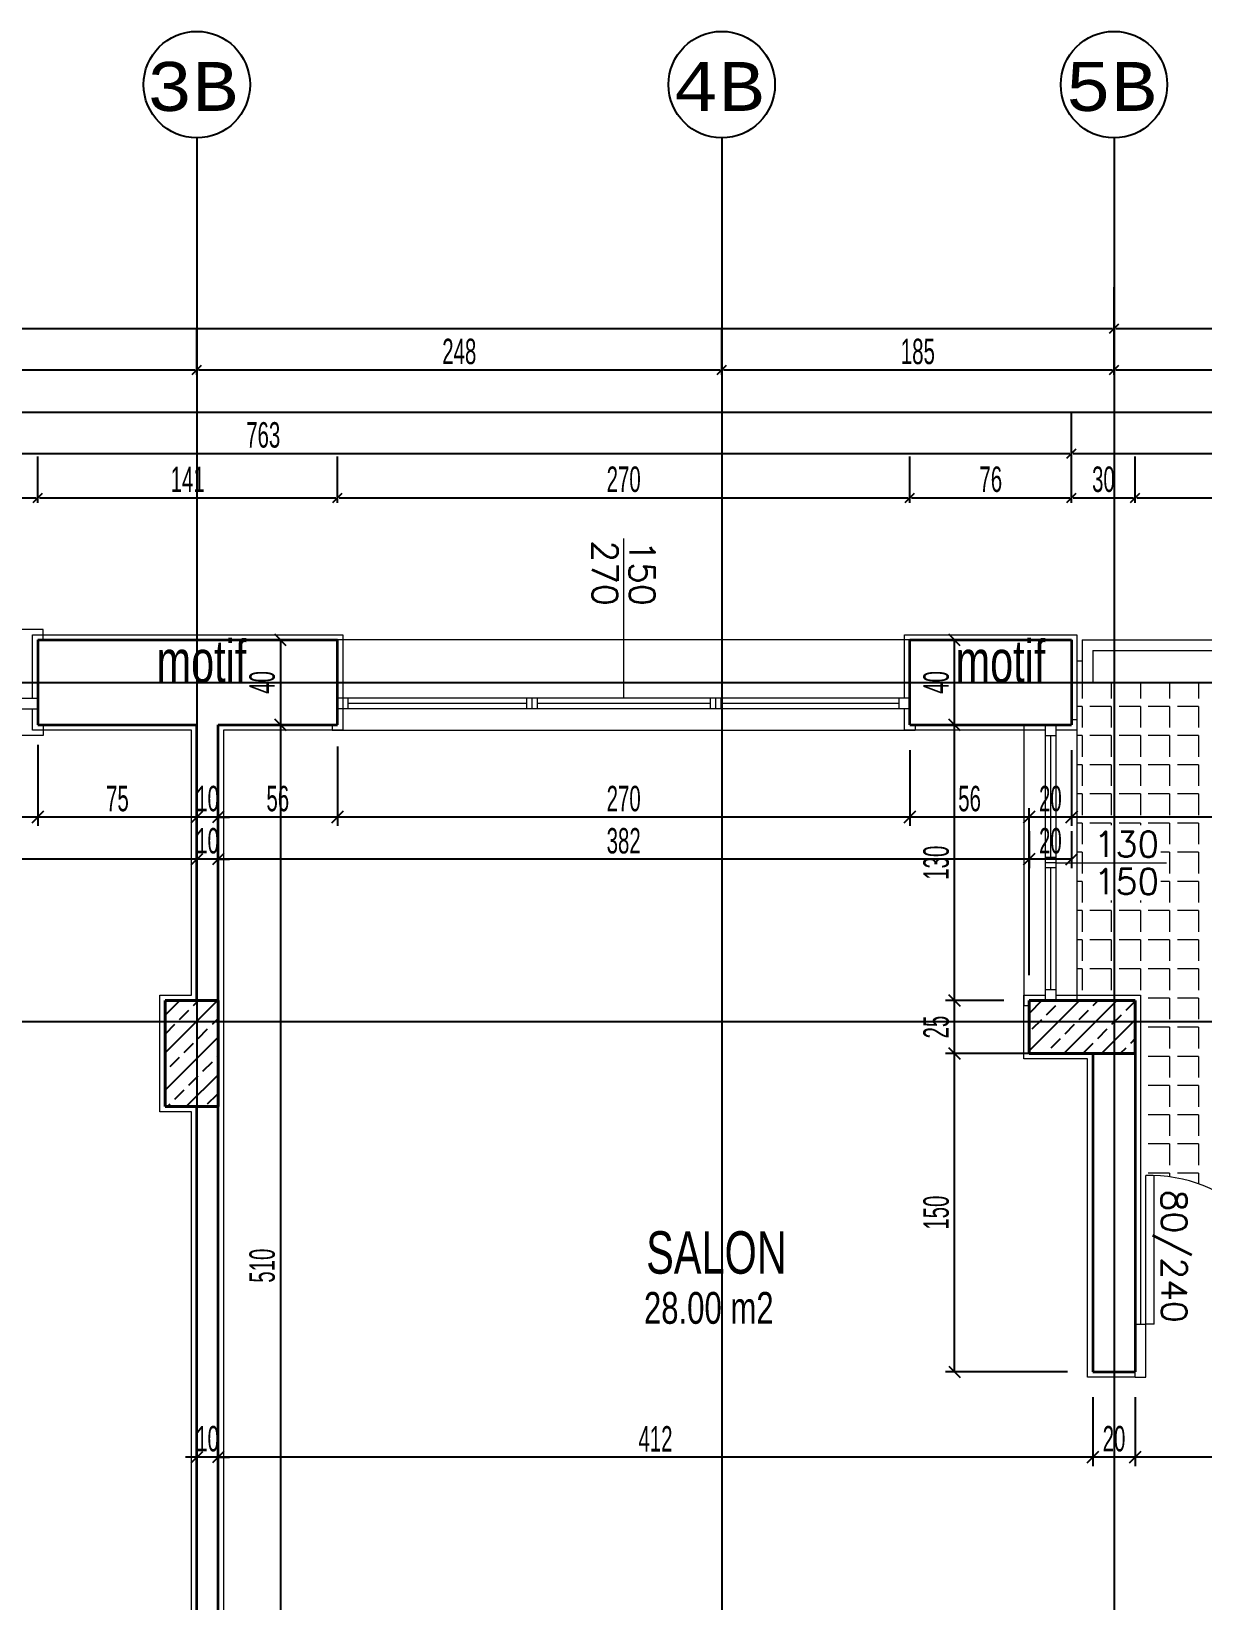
# Model space of a CAD drawing. Header units: inches. Extents: x -7543 to -822, y 102837 to 190349.
# Drawn here: x -829.9054 to -829.795, y 102837.1038 to 102837.2518 of the extents above; entities that cross this region are included whole.
import ezdxf

# ---------------------------------------------------------------- set-up
doc = ezdxf.new("R2010")
doc.units = ezdxf.units.IN
doc.header["$MEASUREMENT"] = 0
doc.linetypes.add('DASHDOTX2', pattern=[2, 1, -0.5, 0, -0.5])
doc.layers.get('0').update_dxf_attribs({"lineweight": 25})
doc.layers.get('Defpoints').update_dxf_attribs({"lineweight": 25})
for name, color, linetype, lineweight in [('AKS', 1, 'Continuous', 25), ('ICOL', 55, 'Continuous', 25), ('İZ DÜŞÜM', 253, 'Continuous', 20), ('KOLON', 2, 'Continuous', 40), ('SIVA', 150, 'Continuous', 15), ('TARAMA', 8, 'Continuous', 25), ('YAZI', 7, 'Continuous', 25)]:
    doc.layers.add(name, color=color, linetype=linetype, lineweight=lineweight)
for name, color, linetype, lineweight, true_color in [('BALKON', 7, 'Continuous', 20, 0xffaaa9), ('DUVAR', 7, 'Continuous', 35, 0xfc4642), ('KAPI', 7, 'Continuous', 18, 0xffb360), ('PENCERE', 7, 'Continuous', 18, 0xffb360)]:
    doc.layers.add(name, color=color, linetype=linetype, lineweight=lineweight, true_color=true_color)
doc.styles.add('arıal', font='arial.ttf', dxfattribs={"width": 0.7})
doc.styles.add('ISIM', font='monos.ttf', dxfattribs={"width": 1.1, "height": 200})
doc.styles.add('OLCU', font='tromand.shx', dxfattribs={"width": 0.6, "height": 12})
doc.styles.add('TXTX', font='TXTX')

# ---------------------------------------------------------------- blocks, each defined once
blk = doc.blocks.new('_Oblique')
at = {"color": 0, "linetype": 'ByBlock', "lineweight": -2}
blk.add_line((-0.5, -0.5), (0.5, 0.5), dxfattribs=at)
blk = doc.blocks.new('E')
at = {"layer": 'ICOL'}
for p, q in [((0, -3.000000000002046), (0, 25)), ((-2.828427124746668, -2.828427124748032), (2.82842712474303, 2.828427124744394))]:
    blk.add_line(p, q, dxfattribs=at)
blk = doc.blocks.new('D')
at = {"layer": 'ICOL'}
for p, q in [((2.828427124746668, 2.828427124748032), (-2.82842712474303, -2.828427124744394)), ((0, 3.000000000002046), (0, -25))]:
    blk.add_line(p, q, dxfattribs=at)

msp = doc.modelspace()

# ---------------------------------------------------------------- linework, layer by layer
at = {"layer": 'AKS', "linetype": 'DASHDOTX2', "ltscale": 10}
for p, q in [((-829.8898315430839, 102837.241780972), (-829.8898315430839, 102836.7293249838)), ((-829.8403199212353, 102837.241780972), (-829.8403199212353, 102836.7293249838)), ((-829.8033199212352, 102837.241780972), (-829.8033199212352, 102836.7293249838)), ((-829.7205326753192, 102837.1584307916), (-830.0911364701894, 102837.1584307916))]:
    msp.add_line(p, q, dxfattribs=at)
at = {"layer": 'AKS', "color": 0}
for centre in [(-829.8898315430839, 102837.246800972), (-829.8403199212353, 102837.246800972), (-829.8033199212352, 102837.246800972)]:
    msp.add_circle(centre, 0.005019999999999997, dxfattribs=at)
at = {"layer": 'BALKON'}
for p, q in [((-829.8063199212353, 102837.1944307916), (-829.8063199212353, 102837.1904307916)), ((-829.8063199212353, 102837.1944307916), (-829.7783199212353, 102837.1944307916)), ((-829.8053199212353, 102837.1934307916), (-829.8053199212353, 102837.1904307916)), ((-829.8053199212353, 102837.1934307916), (-829.7783199212353, 102837.1934307916)), ((-829.8063199212353, 102837.1904307916), (-829.7783199212353, 102837.1904307916))]:
    msp.add_line(p, q, dxfattribs=at)
at = {"layer": 'Defpoints', "color": 4}
for p, q in [((-829.9608188869406, 102837.1904307916), (-829.8063188869406, 102837.1904307916)), ((-829.8063188869406, 102837.1904307916), (-829.7783188869406, 102837.1904307916))]:
    msp.add_line(p, q, dxfattribs=at)
at = {"layer": 'Defpoints', "color": 6}
for p, q in [((-829.9608188869406, 102837.1904307916), (-829.8063188869406, 102837.1904307916)), ((-829.8063188869406, 102837.1904307916), (-829.7783188869406, 102837.1904307916))]:
    msp.add_line(p, q, dxfattribs=at)
at = {"layer": 'DUVAR'}
for p, q in [((-829.9048199212352, 102837.1944307916), (-829.8765699212353, 102837.1944307916)), ((-829.9048199212352, 102837.1944307916), (-829.9048199212352, 102837.1864307916)), ((-829.8765699212353, 102837.1864307916), (-829.8765699212353, 102837.1944307916)), ((-829.8225699212353, 102837.1944307916), (-829.8073199212353, 102837.1944307916)), ((-829.8225699212353, 102837.1864307916), (-829.8225699212353, 102837.1944307916)), ((-829.8073199212353, 102837.1944307916), (-829.8073199212353, 102837.1864307916)), ((-829.9048199212352, 102837.1864307916), (-829.8898199212352, 102837.1864307916)), ((-829.8898199212352, 102837.1604307916), (-829.8898199212352, 102837.1864307916)), ((-829.8878199212353, 102837.1864307916), (-829.8765699212353, 102837.1864307916)), ((-829.8878199212353, 102837.1604307916), (-829.8878199212353, 102837.1864307916)), ((-829.8225699212353, 102837.1864307916), (-829.8073199212353, 102837.1864307916)), ((-829.8053199212353, 102837.1554307916), (-829.8053199212353, 102837.1254307916)), ((-829.8013199212353, 102837.1554307916), (-829.8013199212353, 102837.1254307916)), ((-829.8898199212352, 102837.0844307916), (-829.8898199212352, 102837.1504307916)), ((-829.8878199212353, 102837.0824307916), (-829.8878199212353, 102837.1504307916)), ((-829.8053199212353, 102837.1254307916), (-829.8013199212353, 102837.1254307916))]:
    msp.add_line(p, q, dxfattribs=at)
at = {"layer": 'ICOL'}
for p, q in [((-830.0116639212353, 102837.2237971668), (-829.8034759212353, 102837.2237971668)), ((-829.8031639212353, 102837.2237971668), (-829.7674759212352, 102837.2237971668)), ((-829.9556639212353, 102837.2198971668), (-829.8899875430839, 102837.2198971668)), ((-829.8896755430839, 102837.2198971668), (-829.8404759212352, 102837.2198971668)), ((-829.8401639212352, 102837.2198971668), (-829.8034759212353, 102837.2198971668)), ((-829.8031639212353, 102837.2198971668), (-829.7674759212352, 102837.2198971668)), ((-830.0476639212353, 102837.2159164131), (-829.7674759212352, 102837.2159164131)), ((-829.9596639212352, 102837.2120286291), (-829.8074759212352, 102837.2120286291)), ((-829.8071639212353, 102837.2120286291), (-829.7674759212352, 102837.2120286291)), ((-829.9406639212352, 102837.2078466737), (-829.9049759212353, 102837.2078466737)), ((-829.9046639212352, 102837.2078466737), (-829.8767259212352, 102837.2078466737)), ((-829.8764139212353, 102837.2078466737), (-829.8227259212352, 102837.2078466737)), ((-829.8224139212352, 102837.2078466737), (-829.8074759212352, 102837.2078466737)), ((-829.8071639212353, 102837.2078466737), (-829.8014759212352, 102837.2078466737)), ((-829.8011639212352, 102837.2078466737), (-829.7854759212353, 102837.2078466737)), ((-829.8819316761375, 102837.1944307916), (-829.8819316761375, 102837.1864307916)), ((-829.8183620146883, 102837.1864307916), (-829.8183620146883, 102837.1944307916)), ((-829.8819316761375, 102837.1864307916), (-829.8819316761375, 102837.0844307916)), ((-829.8183620146883, 102837.1604307916), (-829.8183620146883, 102837.1864307916)), ((-829.9048199212352, 102837.1777344196), (-829.9408199212353, 102837.1777344196)), ((-829.8898199212352, 102837.1777344196), (-829.9048199212352, 102837.1777344196)), ((-829.8898199212352, 102837.1777344196), (-829.8908999212352, 102837.1777344196)), ((-829.8878199212353, 102837.1777344196), (-829.8898199212352, 102837.1777344196)), ((-829.8878199212353, 102837.1777344196), (-829.8867399212353, 102837.1777344196)), ((-829.8765699212353, 102837.1777344196), (-829.8878199212353, 102837.1777344196)), ((-829.8225699212353, 102837.1777344196), (-829.8765699212353, 102837.1777344196)), ((-829.8113199212353, 102837.1777344196), (-829.8225699212353, 102837.1777344196)), ((-829.8073199212353, 102837.1777344196), (-829.8113199212353, 102837.1777344196)), ((-829.7713199212353, 102837.1777344196), (-829.8073199212353, 102837.1777344196)), ((-829.8898199212352, 102837.1737554853), (-829.9558199212353, 102837.1737554853)), ((-829.8898199212352, 102837.1737554853), (-829.8908999212352, 102837.1737554853)), ((-829.8878199212353, 102837.1737554853), (-829.8898199212352, 102837.1737554853)), ((-829.8878199212353, 102837.1737554853), (-829.8867399212353, 102837.1737554853)), ((-829.8113199212353, 102837.1737554853), (-829.8878199212353, 102837.1737554853)), ((-829.8073199212353, 102837.1737554853), (-829.8113199212353, 102837.1737554853)), ((-829.8183620146883, 102837.1554307916), (-829.8183620146883, 102837.1604307916)), ((-829.8183620146883, 102837.1254307916), (-829.8183620146883, 102837.1554307916)), ((-829.8898199212352, 102837.1173748944), (-829.8908999212352, 102837.1173748944)), ((-829.8878199212353, 102837.1173748944), (-829.8898199212352, 102837.1173748944)), ((-829.8878199212353, 102837.1173748944), (-829.8867399212353, 102837.1173748944)), ((-829.8053199212353, 102837.1173748944), (-829.8878199212353, 102837.1173748944)), ((-829.8013199212353, 102837.1173748944), (-829.8053199212353, 102837.1173748944)), ((-829.7853199212352, 102837.1173748944), (-829.8013199212353, 102837.1173748944))]:
    msp.add_line(p, q, dxfattribs=at)
at = {"layer": 'ICOL', "color": 53}
for p, q in [((-829.8803106320166, 102837.1944307916), (-829.8810916761374, 102837.1944307916)), ((-829.8193384170434, 102837.1944307916), (-829.8192020146884, 102837.1944307916)), ((-829.8803106320166, 102837.1864307916), (-829.8810916761374, 102837.1864307916)), ((-829.8803106320166, 102837.1864307916), (-829.8810916761374, 102837.1864307916)), ((-829.8187490868386, 102837.1864307916), (-829.8192020146884, 102837.1864307916)), ((-829.8187490868386, 102837.1864307916), (-829.8192020146884, 102837.1864307916)), ((-829.9048199212352, 102837.1845487428), (-829.9048199212352, 102837.1768944196)), ((-829.9048199212352, 102837.1845487428), (-829.9048199212352, 102837.1768944196)), ((-829.8765699212353, 102837.1843785714), (-829.8765699212353, 102837.1768944196)), ((-829.8765699212353, 102837.1843785714), (-829.8765699212353, 102837.1768944196)), ((-829.8225699212353, 102837.1840307916), (-829.8225699212353, 102837.1768944196)), ((-829.8225699212353, 102837.1840307916), (-829.8225699212353, 102837.1768944196)), ((-829.8073199212353, 102837.1840307916), (-829.8073199212353, 102837.1768944196)), ((-829.8073199212353, 102837.1840307916), (-829.8073199212353, 102837.1768944196)), ((-829.8878199212353, 102837.1797455199), (-829.8878199212353, 102837.1785744196)), ((-829.8878199212353, 102837.1797455199), (-829.8878199212353, 102837.1785744196)), ((-829.8898199212352, 102837.1792344196), (-829.8898199212352, 102837.1729154853)), ((-829.8898199212352, 102837.1792344196), (-829.8898199212352, 102837.1729154853)), ((-829.8898199212352, 102837.17920535), (-829.8898199212352, 102837.1785744196)), ((-829.8898199212352, 102837.17920535), (-829.8898199212352, 102837.1785744196)), ((-829.8113199212353, 102837.1628307916), (-829.8113199212353, 102837.1785744196)), ((-829.8113199212353, 102837.1628307916), (-829.8113199212353, 102837.1785744196)), ((-829.8113199212353, 102837.1764128795), (-829.8113199212353, 102837.1729154853)), ((-829.8113199212353, 102837.1764128795), (-829.8113199212353, 102837.1729154853)), ((-829.8073199212353, 102837.1764128795), (-829.8073199212353, 102837.1729154853)), ((-829.8878199212353, 102837.1722124272), (-829.8878199212353, 102837.1729154853)), ((-829.8878199212353, 102837.1722124272), (-829.8878199212353, 102837.1729154853)), ((-829.8137199212352, 102837.1604307916), (-829.8192020146884, 102837.1604307916)), ((-829.8137199212352, 102837.1604307916), (-829.8192020146884, 102837.1604307916)), ((-829.8077199212353, 102837.1554307916), (-829.8192020146884, 102837.1554307916)), ((-829.8077199212353, 102837.1554307916), (-829.8192020146884, 102837.1554307916)), ((-829.8077199212353, 102837.1254307916), (-829.8192020146884, 102837.1254307916)), ((-829.8053199212353, 102837.1230307916), (-829.8053199212353, 102837.1165348944)), ((-829.8053199212353, 102837.1230307916), (-829.8053199212353, 102837.1165348944)), ((-829.8013199212353, 102837.1230307916), (-829.8013199212353, 102837.1165348944)), ((-829.8013199212353, 102837.1230307916), (-829.8013199212353, 102837.1165348944)), ((-829.8898199212352, 102837.1197748944), (-829.8898199212352, 102837.1182148944)), ((-829.8878199212353, 102837.1197748944), (-829.8878199212353, 102837.1182148944)), ((-829.8878199212353, 102837.1197748944), (-829.8878199212353, 102837.1182148944))]:
    msp.add_line(p, q, dxfattribs=at)
at = {"layer": 'İZ DÜŞÜM'}
for p, q in [((-829.8063199212353, 102837.1924307916), (-829.8068199212353, 102837.1924307916)), ((-829.8063379309974, 102837.1904307916), (-829.8063379309974, 102837.1889187661)), ((-829.8035879309974, 102837.1904307916), (-829.8035879309974, 102837.1889187661)), ((-829.8008379309974, 102837.1904307916), (-829.8008379309974, 102837.1889187661)), ((-829.7980879309973, 102837.1904307916), (-829.7980879309973, 102837.1889187661)), ((-829.7953379309974, 102837.1904307916), (-829.7953379309974, 102837.1889187661)), ((-829.8063379309974, 102837.1881687661), (-829.8068199212353, 102837.1881687661)), ((-829.8063379309974, 102837.1881687661), (-829.8063379309974, 102837.1861687661)), ((-829.8035879309974, 102837.1881687661), (-829.8055879309974, 102837.1881687661)), ((-829.8035879309974, 102837.1881687661), (-829.8035879309974, 102837.1861687661)), ((-829.8008379309974, 102837.1881687661), (-829.8028379309974, 102837.1881687661)), ((-829.8008379309974, 102837.1881687661), (-829.8008379309974, 102837.1861687661)), ((-829.7980879309974, 102837.1881687661), (-829.8000879309974, 102837.1881687661)), ((-829.7980879309973, 102837.1881687661), (-829.7980879309973, 102837.1861687661)), ((-829.7953379309974, 102837.1881687661), (-829.7973379309974, 102837.1881687661)), ((-829.7953379309974, 102837.1881687661), (-829.7953379309974, 102837.1861687661)), ((-829.8063379309974, 102837.1854187661), (-829.8068199212353, 102837.1854187661)), ((-829.8063379309974, 102837.1854187661), (-829.8063379309974, 102837.1834187661)), ((-829.8035879309974, 102837.1854187661), (-829.8055879309974, 102837.1854187661)), ((-829.8035879309974, 102837.1854187661), (-829.8035879309974, 102837.1834187661)), ((-829.8008379309974, 102837.1854187661), (-829.8028379309974, 102837.1854187661)), ((-829.8008379309974, 102837.1854187661), (-829.8008379309974, 102837.1834187661)), ((-829.7980879309974, 102837.1854187661), (-829.8000879309974, 102837.1854187661)), ((-829.7980879309973, 102837.1854187661), (-829.7980879309973, 102837.1834187661)), ((-829.7953379309974, 102837.1854187661), (-829.7973379309974, 102837.1854187661)), ((-829.7953379309974, 102837.1854187661), (-829.7953379309974, 102837.1834187661)), ((-829.8063379309974, 102837.1826687661), (-829.8068199212353, 102837.1826687661)), ((-829.8063379309974, 102837.1826687661), (-829.8063379309974, 102837.1806687661)), ((-829.8035879309974, 102837.1826687661), (-829.8055879309974, 102837.1826687661)), ((-829.8035879309974, 102837.1826687661), (-829.8035879309974, 102837.1806687661)), ((-829.8008379309974, 102837.1826687661), (-829.8028379309974, 102837.1826687661)), ((-829.8008379309974, 102837.1826687661), (-829.8008379309974, 102837.1806687661)), ((-829.7980879309974, 102837.1826687661), (-829.8000879309974, 102837.1826687661)), ((-829.7980879309973, 102837.1826687661), (-829.7980879309973, 102837.1806687661)), ((-829.7953379309974, 102837.1826687661), (-829.7973379309974, 102837.1826687661)), ((-829.7953379309974, 102837.1826687661), (-829.7953379309974, 102837.1806687661)), ((-829.8063379309974, 102837.1799187661), (-829.8068199212353, 102837.1799187661)), ((-829.8063379309974, 102837.1799187661), (-829.8063379309974, 102837.1779187661)), ((-829.8035879309974, 102837.1799187661), (-829.8055879309974, 102837.1799187661)), ((-829.8035879309974, 102837.1799187661), (-829.8035879309974, 102837.1779187661)), ((-829.8008379309974, 102837.1799187661), (-829.8028379309974, 102837.1799187661)), ((-829.8008379309974, 102837.1799187661), (-829.8008379309974, 102837.1779187661)), ((-829.7980879309974, 102837.1799187661), (-829.8000879309974, 102837.1799187661)), ((-829.7980879309973, 102837.1799187661), (-829.7980879309973, 102837.1779187661)), ((-829.7953379309974, 102837.1799187661), (-829.7973379309974, 102837.1799187661)), ((-829.7953379309974, 102837.1799187661), (-829.7953379309974, 102837.1779187661)), ((-829.8063379309974, 102837.1771687661), (-829.8068199212353, 102837.1771687661)), ((-829.8063379309974, 102837.1771687661), (-829.8063379309974, 102837.1751687661)), ((-829.8035879309974, 102837.1771687661), (-829.8055879309974, 102837.1771687661)), ((-829.8035879309974, 102837.1771687661), (-829.8035879309974, 102837.1769747283)), ((-829.8008379309974, 102837.1771687661), (-829.8028379309974, 102837.1771687661)), ((-829.8008379309974, 102837.1771687661), (-829.8008379309974, 102837.1769747283)), ((-829.7980879309974, 102837.1771687661), (-829.8000879309974, 102837.1771687661)), ((-829.7980879309973, 102837.1771687661), (-829.7980879309973, 102837.1751687661)), ((-829.7953379309974, 102837.1771687661), (-829.7973379309974, 102837.1771687661)), ((-829.7953379309974, 102837.1771687661), (-829.7953379309974, 102837.1751687661)), ((-829.8063379309974, 102837.1744187661), (-829.8068199212353, 102837.1744187661)), ((-829.8063379309974, 102837.1744187661), (-829.8063379309974, 102837.1724187661)), ((-829.7980879309974, 102837.1744187661), (-829.7989108933191, 102837.1744187661)), ((-829.7980879309973, 102837.1744187661), (-829.7980879309973, 102837.1724187661)), ((-829.7953379309974, 102837.1744187661), (-829.7973379309974, 102837.1744187661)), ((-829.7953379309974, 102837.1744187661), (-829.7953379309974, 102837.1724187661)), ((-829.8063379309974, 102837.1716687661), (-829.8068199212353, 102837.1716687661)), ((-829.8063379309974, 102837.1716687661), (-829.8063379309974, 102837.1696687661)), ((-829.7980879309974, 102837.1716687661), (-829.7989108933191, 102837.1716687661)), ((-829.7980879309973, 102837.1716687661), (-829.7980879309973, 102837.1696687661)), ((-829.7953379309974, 102837.1716687661), (-829.7973379309974, 102837.1716687661)), ((-829.7953379309974, 102837.1716687661), (-829.7953379309974, 102837.1696687661)), ((-829.8035879309974, 102837.1698581815), (-829.8035879309974, 102837.1696687661)), ((-829.8008379309974, 102837.1698581815), (-829.8008379309974, 102837.1696687661)), ((-829.8063379309974, 102837.1689187661), (-829.8068199212353, 102837.1689187661)), ((-829.8063379309974, 102837.1689187661), (-829.8063379309974, 102837.1669187661)), ((-829.8035879309974, 102837.1689187661), (-829.8055879309974, 102837.1689187661)), ((-829.8035879309974, 102837.1689187661), (-829.8035879309974, 102837.1669187661)), ((-829.8008379309974, 102837.1689187661), (-829.8028379309974, 102837.1689187661)), ((-829.8008379309974, 102837.1689187661), (-829.8008379309974, 102837.1669187661)), ((-829.7980879309974, 102837.1689187661), (-829.8000879309974, 102837.1689187661)), ((-829.7980879309973, 102837.1689187661), (-829.7980879309973, 102837.1669187661)), ((-829.7953379309974, 102837.1689187661), (-829.7973379309974, 102837.1689187661)), ((-829.7953379309974, 102837.1689187661), (-829.7953379309974, 102837.1669187661)), ((-829.8063379309974, 102837.1661687661), (-829.8068199212353, 102837.1661687661)), ((-829.8063379309974, 102837.1661687661), (-829.8063379309974, 102837.1641687661)), ((-829.8035879309974, 102837.1661687661), (-829.8055879309974, 102837.1661687661)), ((-829.8035879309974, 102837.1661687661), (-829.8035879309974, 102837.1641687661)), ((-829.8008379309974, 102837.1661687661), (-829.8028379309974, 102837.1661687661)), ((-829.8008379309974, 102837.1661687661), (-829.8008379309974, 102837.1641687661)), ((-829.7980879309974, 102837.1661687661), (-829.8000879309974, 102837.1661687661)), ((-829.7980879309973, 102837.1661687661), (-829.7980879309973, 102837.1641687661)), ((-829.7953379309974, 102837.1661687661), (-829.7973379309974, 102837.1661687661)), ((-829.7953379309974, 102837.1661687661), (-829.7953379309974, 102837.1641687661)), ((-829.8063379309974, 102837.1634187661), (-829.8068199212353, 102837.1634187661)), ((-829.8063379309974, 102837.1634187661), (-829.8063379309974, 102837.1614187661)), ((-829.8035879309974, 102837.1634187661), (-829.8055879309974, 102837.1634187661)), ((-829.8035879309974, 102837.1634187661), (-829.8035879309974, 102837.1614187661)), ((-829.8008379309974, 102837.1634187661), (-829.8028379309974, 102837.1634187661)), ((-829.8008379309974, 102837.1634187661), (-829.8008379309974, 102837.1614187661)), ((-829.7980879309974, 102837.1634187661), (-829.8000879309974, 102837.1634187661)), ((-829.7980879309973, 102837.1634187661), (-829.7980879309973, 102837.1614187661)), ((-829.7953379309974, 102837.1634187661), (-829.7973379309974, 102837.1634187661)), ((-829.7953379309974, 102837.1634187661), (-829.7953379309974, 102837.1614187661)), ((-829.7980879309974, 102837.1606687661), (-829.8000879309974, 102837.1606687661)), ((-829.7980879309973, 102837.1606687661), (-829.7980879309973, 102837.1586687661)), ((-829.7953379309974, 102837.1606687661), (-829.7973379309974, 102837.1606687661)), ((-829.7953379309974, 102837.1606687661), (-829.7953379309974, 102837.1586687661)), ((-829.7980879309974, 102837.1579187661), (-829.8000879309974, 102837.1579187661)), ((-829.7980879309973, 102837.1579187661), (-829.7980879309973, 102837.1559187661)), ((-829.7953379309974, 102837.1579187661), (-829.7973379309974, 102837.1579187661)), ((-829.7953379309974, 102837.1579187661), (-829.7953379309974, 102837.1559187661)), ((-829.7980879309974, 102837.1551687661), (-829.8000879309974, 102837.1551687661)), ((-829.7980879309973, 102837.1551687661), (-829.7980879309973, 102837.1531687661)), ((-829.7953379309974, 102837.1551687661), (-829.7973379309974, 102837.1551687661)), ((-829.7953379309974, 102837.1551687661), (-829.7953379309974, 102837.1531687661)), ((-829.7980879309974, 102837.1524187661), (-829.8000879309974, 102837.1524187661)), ((-829.7980879309973, 102837.1524187661), (-829.7980879309973, 102837.1504187661)), ((-829.7953379309974, 102837.1524187661), (-829.7973379309974, 102837.1524187661)), ((-829.7953379309974, 102837.1524187661), (-829.7953379309974, 102837.1504187661)), ((-829.7980879309974, 102837.1496687661), (-829.8000879309974, 102837.1496687661)), ((-829.7980879309973, 102837.1496687661), (-829.7980879309973, 102837.1476687661)), ((-829.7953379309974, 102837.1496687661), (-829.7973379309974, 102837.1496687661)), ((-829.7953379309974, 102837.1496687661), (-829.7953379309974, 102837.1476687661)), ((-829.7980879309974, 102837.1469187661), (-829.8000879309974, 102837.1469187661)), ((-829.7980879309973, 102837.1469187661), (-829.7980879309973, 102837.1449187661)), ((-829.7953379309974, 102837.1469187661), (-829.7973379309974, 102837.1469187661)), ((-829.7953379309974, 102837.1469187661), (-829.7953379309974, 102837.1449187661)), ((-829.7980879309974, 102837.1441687661), (-829.8000879309974, 102837.1441687661)), ((-829.7980879309973, 102837.1441687661), (-829.7980879309973, 102837.1438127726)), ((-829.7953379309974, 102837.1441687661), (-829.7973379309974, 102837.1441687661)), ((-829.7953379309974, 102837.1441687661), (-829.7953379309974, 102837.1431419338))]:
    msp.add_line(p, q, dxfattribs=at)
at = {"layer": 'KAPI'}
for p, q in [((-829.8003199212353, 102837.1299307916), (-829.8003199212353, 102837.1439307916)), ((-829.7995199212353, 102837.1299307916), (-829.7995199212353, 102837.1439307916)), ((-829.8013199212353, 102837.1299307916), (-829.8003199212353, 102837.1299307916)), ((-829.8013199212353, 102837.1249307916), (-829.8013199212353, 102837.1299307916)), ((-829.8003199212353, 102837.1249307916), (-829.8003199212353, 102837.1299307916)), ((-829.7995199212353, 102837.1299307916), (-829.8003199212353, 102837.1299307916)), ((-829.8013199212353, 102837.1249307916), (-829.8003199212353, 102837.1249307916))]:
    msp.add_line(p, q, dxfattribs=at)
msp.add_arc((-829.7999199212353, 102837.1303307916), 0.01360588108135596, 358.3153156342385, 91.68468431803416, dxfattribs=at)
at = {"layer": 'KOLON'}
for p, q in [((-829.8928199212353, 102837.1604307916), (-829.8878199212353, 102837.1604307916)), ((-829.8928199212353, 102837.1504307916), (-829.8928199212353, 102837.1604307916)), ((-829.8878199212353, 102837.1604307916), (-829.8878199212353, 102837.1504307916)), ((-829.8113199212353, 102837.1554307916), (-829.8113199212353, 102837.1604307916)), ((-829.8113199212353, 102837.1604307916), (-829.8013199212353, 102837.1604307916)), ((-829.8013199212353, 102837.1604307916), (-829.8013199212353, 102837.1554307916)), ((-829.8013199212353, 102837.1554307916), (-829.8113199212353, 102837.1554307916)), ((-829.8878199212353, 102837.1504307916), (-829.8928199212353, 102837.1504307916))]:
    msp.add_line(p, q, dxfattribs=at)
at = {"layer": 'PENCERE'}
for p, q in [((-829.8495699212352, 102837.1889307916), (-829.8495699212352, 102837.2040066791)), ((-829.9043199212352, 102837.1954307916), (-829.9413199212353, 102837.1954307916)), ((-829.9043199212352, 102837.1944307916), (-829.9043199212352, 102837.1954307916)), ((-829.8225699212353, 102837.1944307916), (-829.8765699212353, 102837.1944307916)), ((-829.9408199212353, 102837.1889307916), (-829.9048199212352, 102837.1889307916)), ((-829.8225699212353, 102837.1889307916), (-829.8765699212353, 102837.1889307916)), ((-829.8755699212353, 102837.1879307916), (-829.8755699212353, 102837.1889307916)), ((-829.858736587902, 102837.1884307916), (-829.8755699212353, 102837.1884307916)), ((-829.858736587902, 102837.1889307916), (-829.858736587902, 102837.1879307916)), ((-829.858236587902, 102837.1889307916), (-829.858236587902, 102837.1879307916)), ((-829.857736587902, 102837.1889307916), (-829.8577365879019, 102837.1879307916)), ((-829.8414032545686, 102837.1884307916), (-829.857736587902, 102837.1884307916)), ((-829.8414032545686, 102837.1889307916), (-829.8414032545686, 102837.1879307916)), ((-829.8409032545686, 102837.1889307916), (-829.8409032545686, 102837.1879307916)), ((-829.8404032545686, 102837.1889307916), (-829.8404032545686, 102837.1879307916)), ((-829.8235699212353, 102837.1884307916), (-829.8404032545686, 102837.1884307916)), ((-829.8235699212353, 102837.1879307916), (-829.8235699212353, 102837.1889307916)), ((-829.9408199212353, 102837.1879307916), (-829.9048199212352, 102837.1879307916)), ((-829.8225699212353, 102837.1879307916), (-829.8765699212353, 102837.1879307916)), ((-829.8073199212353, 102837.1869307916), (-829.8068199212353, 102837.1869307916)), ((-829.8068199212353, 102837.1869307916), (-829.8068199212353, 102837.1604307916)), ((-829.9043199212352, 102837.1864307916), (-829.9043199212352, 102837.1854307916)), ((-829.8770699212353, 102837.1864307916), (-829.8770699212353, 102837.1859307916)), ((-829.8770699212353, 102837.1859307916), (-829.8220699212352, 102837.1859307916)), ((-829.8220699212352, 102837.1864307916), (-829.8220699212352, 102837.1859307916)), ((-829.8118199212353, 102837.1864307916), (-829.8118199212353, 102837.1599307916)), ((-829.8098199212352, 102837.1864307916), (-829.8098199212352, 102837.1604307916)), ((-829.8088199212352, 102837.1864307916), (-829.8088199212352, 102837.1604307916)), ((-829.9043199212352, 102837.1854307916), (-829.9413199212353, 102837.1854307916)), ((-829.8098199212352, 102837.1854307916), (-829.8088199212352, 102837.1854307916)), ((-829.8093199212353, 102837.1854307916), (-829.8093199212353, 102837.1739307916)), ((-829.8088199212352, 102837.1739307916), (-829.8098199212352, 102837.1739307916)), ((-829.8088199212352, 102837.1734307916), (-829.8098199212352, 102837.1734307916)), ((-829.8088199212352, 102837.1729307916), (-829.8098199212352, 102837.1729307916)), ((-829.8093199212353, 102837.1729307916), (-829.8093199212353, 102837.1614307916)), ((-829.8088199212352, 102837.1734307916), (-829.7983857929454, 102837.1734307916)), ((-829.8088199212352, 102837.1614307916), (-829.8098199212352, 102837.1614307916)), ((-829.8113199212353, 102837.1599307916), (-829.8118199212353, 102837.1599307916))]:
    msp.add_line(p, q, dxfattribs=at)
at = {"layer": 'SIVA'}
for p, q in [((-829.9053199212352, 102837.1949307916), (-829.8760699212353, 102837.1949307916)), ((-829.9053199212352, 102837.1889307916), (-829.9053199212352, 102837.1949307916)), ((-829.8760699212353, 102837.1949307916), (-829.8760699212353, 102837.1859307916)), ((-829.8230699212353, 102837.1949307916), (-829.8068199212353, 102837.1949307916)), ((-829.8230699212353, 102837.1889307916), (-829.8230699212353, 102837.1949307916)), ((-829.8068199212353, 102837.1949307916), (-829.8068199212353, 102837.1859307916)), ((-829.9053199212352, 102837.1859307916), (-829.9053199212352, 102837.1879307916)), ((-829.8230699212353, 102837.1859307916), (-829.8230699212353, 102837.1879307916)), ((-829.8903199212352, 102837.1859307916), (-829.9053199212352, 102837.1859307916)), ((-829.8903199212352, 102837.1609307916), (-829.8903199212352, 102837.1859307916)), ((-829.8873199212353, 102837.1859307916), (-829.8873199212353, 102837.1599307916)), ((-829.8760699212353, 102837.1859307916), (-829.8873199212353, 102837.1859307916)), ((-829.8098199212353, 102837.1859307916), (-829.8230699212353, 102837.1859307916)), ((-829.8068199212353, 102837.1859307916), (-829.8088199212352, 102837.1859307916)), ((-829.8933199212353, 102837.1609307916), (-829.8903199212352, 102837.1609307916)), ((-829.8933199212353, 102837.1499307916), (-829.8933199212353, 102837.1609307916)), ((-829.8873199212353, 102837.1609307916), (-829.8873199212353, 102837.1499307916)), ((-829.8118199212353, 102837.1549307916), (-829.8118199212353, 102837.1609307916)), ((-829.8118199212353, 102837.1609307916), (-829.8098199212353, 102837.1609307916)), ((-829.8088199212352, 102837.1609307916), (-829.8008199212353, 102837.1609307916)), ((-829.8008199212353, 102837.1609307916), (-829.8008199212353, 102837.1549307916)), ((-829.8008199212353, 102837.1559307916), (-829.8008199212353, 102837.1299307916)), ((-829.8058199212353, 102837.1549307916), (-829.8118199212353, 102837.1549307916)), ((-829.8058199212353, 102837.1249307916), (-829.8058199212353, 102837.1549307916)), ((-829.8903199212352, 102837.1499307916), (-829.8933199212353, 102837.1499307916)), ((-829.8903199212352, 102837.0849307916), (-829.8903199212352, 102837.1499307916)), ((-829.8873199212353, 102837.1509307916), (-829.8873199212353, 102837.0849307916)), ((-829.8013199212353, 102837.1249307916), (-829.8058199212353, 102837.1249307916))]:
    msp.add_line(p, q, dxfattribs=at)
at = {"layer": 'TARAMA'}
for p, q in [((-829.8878949648973, 102837.1604307916), (-829.8928199212353, 102837.1555058352)), ((-829.8914304988032, 102837.1604307916), (-829.8928199212353, 102837.1590413691)), ((-829.8896627318533, 102837.1604307916), (-829.8901661400246, 102837.1599273834)), ((-829.8065776850608, 102837.1604307916), (-829.8113199212353, 102837.1556885554)), ((-829.8101132189668, 102837.1604307916), (-829.8113199212353, 102837.1592240893)), ((-829.8083454520167, 102837.1604307916), (-829.8084069184498, 102837.1603693251)), ((-829.803042151155, 102837.1604307916), (-829.808042151155, 102837.1554307916)), ((-829.8048099181109, 102837.1604307916), (-829.8053133262821, 102837.1599273834)), ((-829.801335850638, 102837.1603693251), (-829.8022197341145, 102837.1594854417)), ((-829.8906080817628, 102837.1594854417), (-829.8914919652393, 102837.1586015582)), ((-829.808848860188, 102837.1599273834), (-829.8097327436645, 102837.1590434999)), ((-829.8057552680203, 102837.1594854417), (-829.8066391514968, 102837.1586015582)), ((-829.8026616758527, 102837.1590434999), (-829.8035455593292, 102837.1581596165)), ((-829.8919339069774, 102837.1581596165), (-829.8928177904539, 102837.157275733)), ((-829.8888403148098, 102837.1577176747), (-829.8897241982863, 102837.1568337912)), ((-829.8878199212353, 102837.1587380683), (-829.8883983730716, 102837.1581596165)), ((-829.8101746854028, 102837.1586015582), (-829.8110585688793, 102837.1577176747)), ((-829.8070810932351, 102837.1581596165), (-829.8079649767116, 102837.157275733)), ((-829.8039875010675, 102837.1577176747), (-829.8048713845438, 102837.1568337912)), ((-829.8013199212353, 102837.1586174876), (-829.804506617249, 102837.1554307916)), ((-829.8878199212353, 102837.1569703013), (-829.8928199212353, 102837.1519703013)), ((-829.8901661400245, 102837.1563918495), (-829.891050023501, 102837.155507966)), ((-829.8084069184498, 102837.1568337912), (-829.8092908019263, 102837.1559499078)), ((-829.8053133262821, 102837.1563918495), (-829.8061972097586, 102837.155507966)), ((-829.8022197341145, 102837.1559499078), (-829.802738850299, 102837.1554307916)), ((-829.8013199212353, 102837.1568497206), (-829.8017777923762, 102837.1563918495)), ((-829.8914919652392, 102837.1550660243), (-829.8923758487157, 102837.1541821408)), ((-829.8883983730716, 102837.1546240826), (-829.8892822565481, 102837.1537401991)), ((-829.8878199212353, 102837.1552025344), (-829.8879564313334, 102837.1550660243)), ((-829.8097327436645, 102837.155507966), (-829.8098099181109, 102837.1554307916)), ((-829.8928177904539, 102837.1537401991), (-829.8928199212353, 102837.1537380683)), ((-829.8878199212353, 102837.1534347674), (-829.8908238970854, 102837.1504307916)), ((-829.8897241982863, 102837.1532982573), (-829.8906080817627, 102837.1524143738)), ((-829.891050023501, 102837.1519724321), (-829.8919339069774, 102837.1510885486)), ((-829.8879564313334, 102837.1515304904), (-829.8888403148098, 102837.1506466069)), ((-829.8923758487157, 102837.1506466069), (-829.8925916640413, 102837.1504307916))]:
    msp.add_line(p, q, dxfattribs=at)

# ---------------------------------------------------------------- block references
at = {"layer": 'ICOL'}
for name, p, xscale, yscale, zscale in [('E', (-829.8033199212352, 102837.2237971668), 0.0001559999999471984, 0.0001559999999471984, 0.0001559999999471984), ('E', (-829.8898315430839, 102837.2198971668), 0.0001559999999471984, 0.0001559999999471984, 0.0001559999999471984), ('E', (-829.8403199212353, 102837.2198971668), 0.0001559999999471984, 0.0001559999999471984, 0.0001559999999471984), ('E', (-829.8033199212352, 102837.2198971668), 0.0001559999999471984, 0.0001559999999471984, 0.0001559999999471984), ('E', (-829.8073199212353, 102837.2120286291), 0.0001559999999471984, 0.0001559999999471984, 0.0001559999999471984), ('E', (-829.9048199212352, 102837.2078466737), 0.0001559999999471984, 0.0001559999999471984, 0.0001559999999471984), ('E', (-829.8765699212353, 102837.2078466737), 0.0001559999999471984, 0.0001559999999471984, 0.0001559999999471984), ('E', (-829.8225699212353, 102837.2078466737), 0.0001559999999471984, 0.0001559999999471984, 0.0001559999999471984), ('E', (-829.8073199212353, 102837.2078466737), 0.0001559999999471984, 0.0001559999999471984, 0.0001559999999471984), ('E', (-829.8013199212353, 102837.2078466737), 0.0001559999999471984, 0.0001559999999471984, 0.0001559999999471984), ('_Oblique', (-829.9048199212352, 102837.1777344196), 0.001080000000001746, 0.001080000000001746, 0.001080000000001746), ('_Oblique', (-829.8898199212352, 102837.1777344196), 0.001080000000001746, 0.001080000000001746, 0.001080000000001746), ('_Oblique', (-829.8898199212352, 102837.1777344196), 0.001080000000001746, 0.001080000000001746, 0.001080000000001746), ('_Oblique', (-829.8765699212353, 102837.1777344196), 0.001080000000001746, 0.001080000000001746, 0.001080000000001746), ('_Oblique', (-829.8225699212353, 102837.1777344196), 0.001080000000001746, 0.001080000000001746, 0.001080000000001746), ('_Oblique', (-829.8113199212353, 102837.1777344196), 0.001080000000001746, 0.001080000000001746, 0.001080000000001746), ('_Oblique', (-829.8073199212353, 102837.1777344196), 0.001080000000001746, 0.001080000000001746, 0.001080000000001746), ('_Oblique', (-829.8898199212352, 102837.1737554853), 0.001080000000001746, 0.001080000000001746, 0.001080000000001746), ('_Oblique', (-829.8898199212352, 102837.1737554853), 0.001080000000001746, 0.001080000000001746, 0.001080000000001746), ('_Oblique', (-829.8113199212353, 102837.1737554853), 0.001080000000001746, 0.001080000000001746, 0.001080000000001746), ('_Oblique', (-829.8073199212353, 102837.1737554853), 0.001080000000001746, 0.001080000000001746, 0.001080000000001746), ('_Oblique', (-829.8898199212352, 102837.1173748944), 0.001080000000001746, 0.001080000000001746, 0.001080000000001746), ('_Oblique', (-829.8053199212353, 102837.1173748944), 0.001080000000001746, 0.001080000000001746, 0.001080000000001746), ('_Oblique', (-829.8013199212353, 102837.1173748944), 0.001080000000001746, 0.001080000000001746, 0.001080000000001746)]:
    msp.add_blockref(name, p, dxfattribs=dict(at, xscale=xscale, yscale=yscale, zscale=zscale))
for name, p, xscale, yscale, zscale, rotation in [('D', (-829.8033199212352, 102837.2237971668), 0.0001559999999471984, 0.0001559999999471984, 0.0001559999999471984, 180), ('D', (-829.8898315430839, 102837.2198971668), 0.0001559999999471984, 0.0001559999999471984, 0.0001559999999471984, 180), ('D', (-829.8403199212353, 102837.2198971668), 0.0001559999999471984, 0.0001559999999471984, 0.0001559999999471984, 180), ('D', (-829.8033199212352, 102837.2198971668), 0.0001559999999471984, 0.0001559999999471984, 0.0001559999999471984, 180), ('D', (-829.8073199212353, 102837.2120286291), 0.0001559999999471984, 0.0001559999999471984, 0.0001559999999471984, 180), ('D', (-829.9048199212352, 102837.2078466737), 0.0001559999999471984, 0.0001559999999471984, 0.0001559999999471984, 180), ('D', (-829.8765699212353, 102837.2078466737), 0.0001559999999471984, 0.0001559999999471984, 0.0001559999999471984, 180), ('D', (-829.8225699212353, 102837.2078466737), 0.0001559999999471984, 0.0001559999999471984, 0.0001559999999471984, 180), ('D', (-829.8073199212353, 102837.2078466737), 0.0001559999999471984, 0.0001559999999471984, 0.0001559999999471984, 180), ('D', (-829.8013199212353, 102837.2078466737), 0.0001559999999471984, 0.0001559999999471984, 0.0001559999999471984, 180), ('_Oblique', (-829.8819316761375, 102837.1944307916), 0.001080000001820736, 0.001080000001820736, 0.001080000001820736, 90), ('_Oblique', (-829.8183620146883, 102837.1944307916), 0.001080000001820736, 0.001080000001820736, 0.001080000001820736, 90), ('_Oblique', (-829.8819316761375, 102837.1864307916), 0.001080000001820736, 0.001080000001820736, 0.001080000001820736, 90), ('_Oblique', (-829.8819316761375, 102837.1864307916), 0.001080000001820736, 0.001080000001820736, 0.001080000001820736, 270), ('_Oblique', (-829.8183620146883, 102837.1864307916), 0.001080000001820736, 0.001080000001820736, 0.001080000001820736, 270), ('_Oblique', (-829.8183620146883, 102837.1864307916), 0.001080000001820736, 0.001080000001820736, 0.001080000001820736, 90), ('_Oblique', (-829.9048199212352, 102837.1777344196), 0.001080000000001746, 0.001080000000001746, 0.001080000000001746, 180), ('_Oblique', (-829.8878199212353, 102837.1777344196), 0.001080000000001746, 0.001080000000001746, 0.001080000000001746, 180), ('_Oblique', (-829.8878199212353, 102837.1777344196), 0.001080000000001746, 0.001080000000001746, 0.001080000000001746, 180), ('_Oblique', (-829.8765699212353, 102837.1777344196), 0.001080000000001746, 0.001080000000001746, 0.001080000000001746, 180), ('_Oblique', (-829.8225699212353, 102837.1777344196), 0.001080000000001746, 0.001080000000001746, 0.001080000000001746, 180), ('_Oblique', (-829.8113199212353, 102837.1777344196), 0.001080000000001746, 0.001080000000001746, 0.001080000000001746, 180), ('_Oblique', (-829.8073199212353, 102837.1777344196), 0.001080000000001746, 0.001080000000001746, 0.001080000000001746, 180), ('_Oblique', (-829.8878199212353, 102837.1737554853), 0.001080000000001746, 0.001080000000001746, 0.001080000000001746, 180), ('_Oblique', (-829.8878199212353, 102837.1737554853), 0.001080000000001746, 0.001080000000001746, 0.001080000000001746, 180), ('_Oblique', (-829.8113199212353, 102837.1737554853), 0.001080000000001746, 0.001080000000001746, 0.001080000000001746, 180), ('_Oblique', (-829.8183620146883, 102837.1604307916), 0.001080000001820736, 0.001080000001820736, 0.001080000001820736, 270), ('_Oblique', (-829.8183620146883, 102837.1604307916), 0.001080000001820736, 0.001080000001820736, 0.001080000001820736, 90), ('_Oblique', (-829.8183620146883, 102837.1554307916), 0.001080000001820736, 0.001080000001820736, 0.001080000001820736, 270), ('_Oblique', (-829.8183620146883, 102837.1554307916), 0.001080000001820736, 0.001080000001820736, 0.001080000001820736, 90), ('_Oblique', (-829.8183620146883, 102837.1254307916), 0.001080000001820736, 0.001080000001820736, 0.001080000001820736, 270), ('_Oblique', (-829.8878199212353, 102837.1173748944), 0.001080000000001746, 0.001080000000001746, 0.001080000000001746, 180), ('_Oblique', (-829.8878199212353, 102837.1173748944), 0.001080000000001746, 0.001080000000001746, 0.001080000000001746, 180), ('_Oblique', (-829.8053199212353, 102837.1173748944), 0.001080000000001746, 0.001080000000001746, 0.001080000000001746, 180), ('_Oblique', (-829.8013199212353, 102837.1173748944), 0.001080000000001746, 0.001080000000001746, 0.001080000000001746, 180)]:
    msp.add_blockref(name, p, dxfattribs=dict(at, xscale=xscale, yscale=yscale, zscale=zscale, rotation=rotation))

# ---------------------------------------------------------------- texts
at = {"layer": 'AKS', "style": 'ISIM', "width": 1.1}
for s, p in [('3B', (-829.8945700534155, 102837.2443199781)), ('4B', (-829.8449299716415, 102837.2443199781)), ('5B', (-829.8079149756253, 102837.2443199781))]:
    msp.add_text(s, height=0.004619999999999998, dxfattribs=at).set_placement(p)
at = {"layer": 'ICOL', "char_height": 0.0024, "attachment_point": 5, "style": 'OLCU'}
for s, insert in [('\\A1;248', (-829.8650757321595, 102837.2216251668)), ('\\A1;185', (-829.8218199212353, 102837.2216251668)), ('\\A1;763', (-829.8835699212352, 102837.2137566291)), ('\\A1;141', (-829.8906949212353, 102837.2095746737)), ('\\A1;270', (-829.8495699212353, 102837.2095746737)), ('\\A1;76', (-829.8149449212353, 102837.2095746737)), ('\\A1;30', (-829.8043199212352, 102837.2095746737)), ('\\A1;75', (-829.8973199212353, 102837.1794624196)), ('\\A1;10', (-829.8888199212353, 102837.1794624196)), ('\\A1;56', (-829.8821949212353, 102837.1794624196)), ('\\A1;270', (-829.8495699212352, 102837.1794624196)), ('\\A1;56', (-829.8169449212353, 102837.1794624196)), ('\\A1;20', (-829.8093199212353, 102837.1794624196)), ('\\A1;10', (-829.8888199212353, 102837.1754834853)), ('\\A1;382', (-829.8495699212352, 102837.1754834853)), ('\\A1;20', (-829.8093199212353, 102837.1754834853)), ('\\A1;10', (-829.8888199212353, 102837.1191028944)), ('\\A1;412', (-829.8465699212353, 102837.1191028944)), ('\\A1;20', (-829.8033199212352, 102837.1191028944))]:
    msp.add_mtext(s, dxfattribs=dict(at, insert=insert))
at = {"layer": 'ICOL', "char_height": 0.0024, "attachment_point": 5, "rotation": 90, "style": 'OLCU'}
for s, insert in [('\\A1;40', (-829.8836596761374, 102837.1904307916)), ('\\A1;40', (-829.8200900146883, 102837.1904307916)), ('\\A1;130', (-829.8200900146883, 102837.1734307916)), ('\\A1;25', (-829.8200900146883, 102837.1579307916)), ('\\A1;150', (-829.8200900146883, 102837.1404307916)), ('\\A1;510', (-829.8836596761374, 102837.1354307916))]:
    msp.add_mtext(s, dxfattribs=dict(at, insert=insert))
at = {"layer": 'KAPI', "style": 'TXTX'}
msp.add_text('80/240', height=0.002399999999999999, rotation=270, dxfattribs=at).set_placement((-829.798848384216, 102837.1425977051))
at = {"layer": 'PENCERE', "style": 'TXTX'}
for s, p in [('270', (-829.85254253129, 102837.2038230127)), ('150', (-829.8490259845217, 102837.2038230127))]:
    msp.add_text(s, height=0.0024, rotation=270, dxfattribs=at).set_placement(p)
for s, p in [('130', (-829.8052251790334, 102837.1739747283)), ('150', (-829.8052251790334, 102837.1704581815))]:
    msp.add_text(s, height=0.0024, dxfattribs=at).set_placement(p)
at = {"layer": 'YAZI', "style": 'arıal', "width": 0.7}
for s, height, p in [('motif', 0.004, (-829.8936283877737, 102837.1904280631)), ('motif', 0.004, (-829.8182641294841, 102837.1904280631)), ('SALON', 0.004, (-829.8474469525169, 102837.1346750728)), ('28.00 m2', 0.003, (-829.847658342924, 102837.1299516865, -0.011684))]:
    msp.add_text(s, height=height, dxfattribs=at).set_placement(p)

doc.saveas('drawing.dxf')
